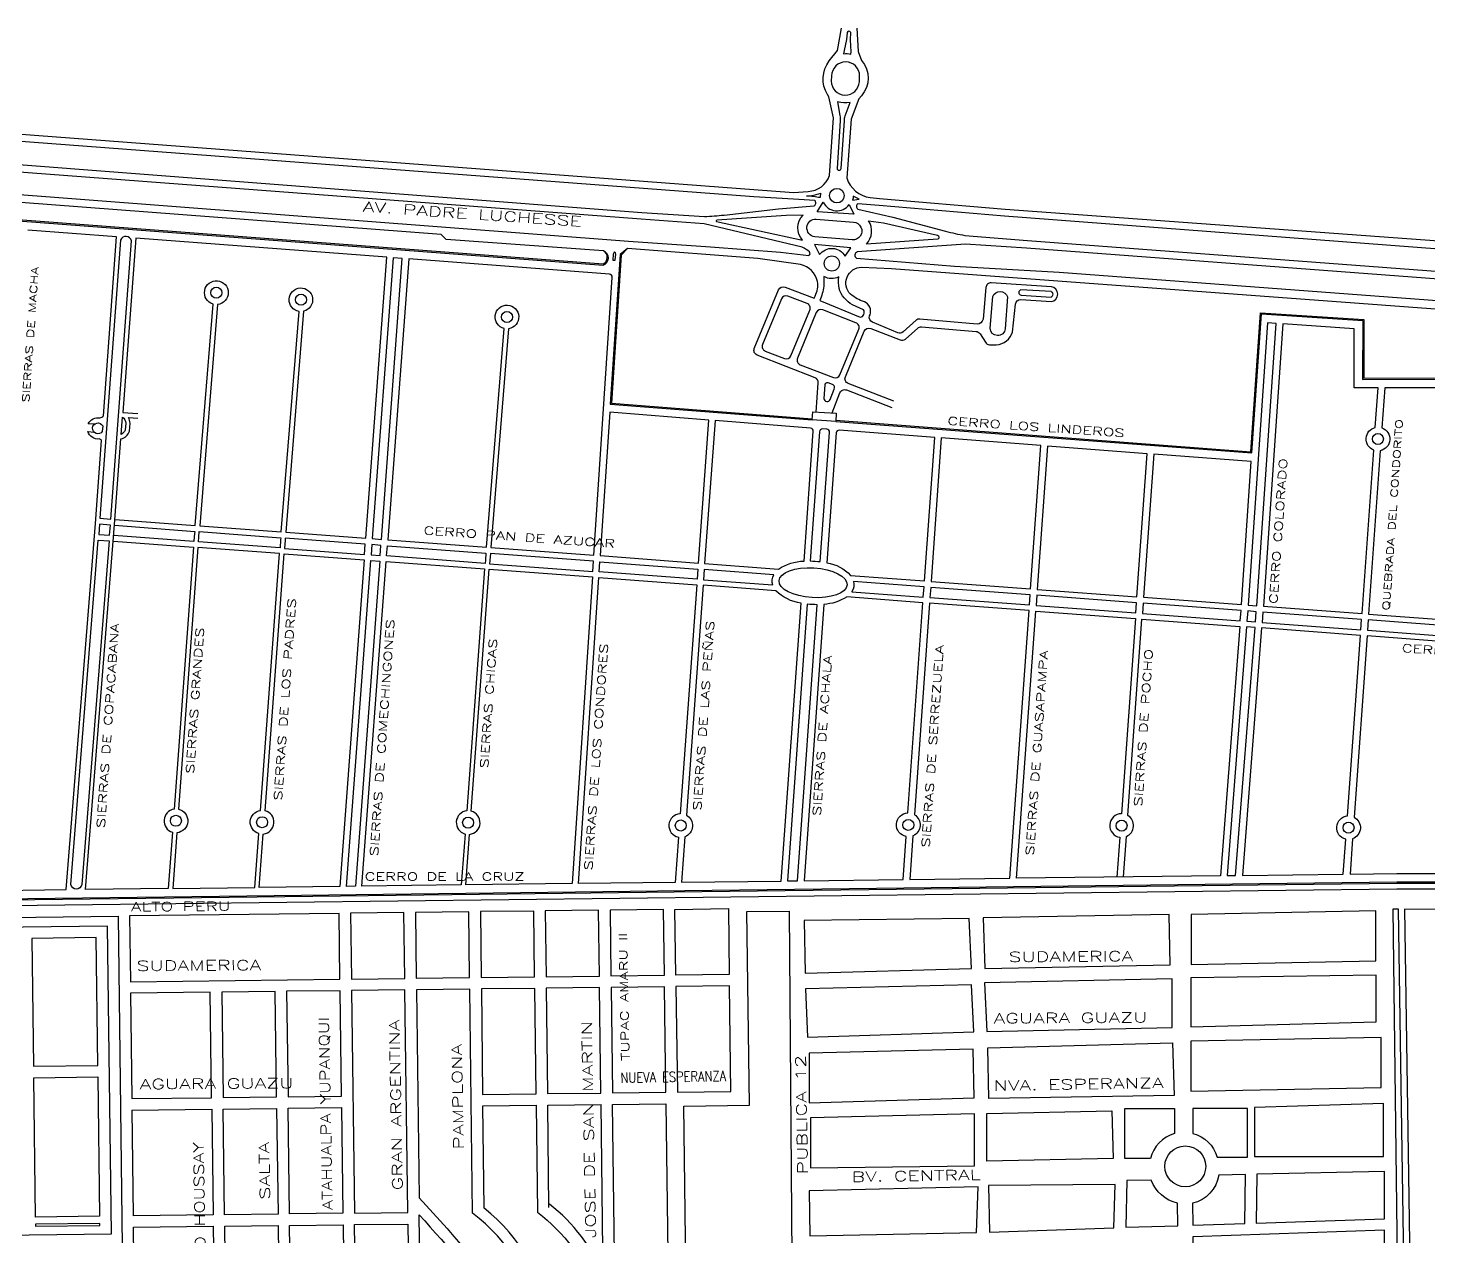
# Model space of a CAD drawing. Header units: millimetres. Extents: x 4375152 to 4409667, y 6523746 to 6549185.
# Drawn here: x 4380371 to 4381771, y 6535867 to 6537076 of the extents above; entities that cross this region are included whole.
import ezdxf

# ---------------------------------------------------------------- set-up
doc = ezdxf.new("R2010")
doc.units = ezdxf.units.MM
doc.layers.add('LINEA CALLE', color=252, linetype='Continuous')
doc.layers.add('NOMBRE CALLE', color=252, linetype='Continuous')
doc.styles.add('ROMANS', font='romans')

msp = doc.modelspace()

# ---------------------------------------------------------------- linework, layer by layer
at = {"layer": 'LINEA CALLE', "transparency": 33554687}
for points in [[(4379600.7, 6537027.1), (4381135.8, 6536911.1), (4381150.5, 6536912.4, 0.317944), (4381171.9, 6536928.3), (4381175.9, 6536986), (4381171.3, 6537006.9), (4381169.9, 6537009.2, -0.316129), (4381171.7, 6537042.7), (4381179.8, 6537053.3), (4381184, 6537075.6)], [(4381199.2, 6537075.6), (4381200.4, 6537052.3), (4381204, 6537043.3, -0.379566), (4381203.7, 6537007.9), (4381201.3, 6537004.9), (4381193.6, 6536984.7), (4381189.1, 6536925.8, 0.280323), (4381212.4, 6536906.1), (4381222, 6536905.1), (4381347.4, 6536894.5), (4382214.2, 6536831.3), (4382285.5, 6536825.9), (4382334.9, 6536825.1, 0.34775), (4382353.3, 6536845), (4382352.9, 6536856.7)], [(4381189.4, 6537071.1), (4381188.9, 6537064), (4381186.5, 6537053.1), (4381185.9, 6537049.9, -0.09954), (4381193.3, 6537049.4), (4381193.4, 6537051.9), (4381192.8, 6537063.9), (4381193.1, 6537071.3, 0.73698), (4381189.4, 6537071.1)], [(4381192.4, 6537001.1, -0.128272), (4381180, 6537001.9), (4381182.3, 6536988.1, -0.043648), (4381182.5, 6536983), (4381179.5, 6536935.4, 0.931816), (4381183.5, 6536935.2), (4381186.8, 6536983, -0.078426), (4381187.4, 6536987.8), (4381192.4, 6537001.1)], [(4382348.1, 6536215), (4381739, 6536215), (4379741.8, 6536190.9), (4379343.5, 6536190.9), (4379399.8, 6536913.4, -0.218194), (4379420.8, 6536943.3), (4379437, 6536949), (4379463.7, 6536956.3), (4379498.5, 6536964.4, -0.072184), (4379507.1, 6536965.1), (4379568.5, 6536961.2), (4379566.2, 6536935.6)], [(4379956.1, 6536913.7), (4380945.5, 6536838.7, 0.724871), (4380945.9, 6536852.9)], [(4381162.8, 6536910.5), (4381162.6, 6536906.1, 0.040233), (4381148.9, 6536907.6, 0.066861), (4381162.8, 6536910.5)], [(4381201.5, 6536904.6), (4381195.5, 6536907.6, -0.149893), (4381194.7, 6536903.6), (4381201.5, 6536904.6)], [(4381165.7, 6536901.6, 0.569896), (4381191.6, 6536899.2), (4381196.3, 6536889.5), (4381159.7, 6536891.9), (4381165.7, 6536901.6)], [(4381195.8, 6536881.6, -1.035822), (4381194.4, 6536864), (4381157.1, 6536867, -0.96055), (4381158.6, 6536884.7), (4381195.8, 6536881.6)], [(4380437.2, 6536679.6), (4380431.1, 6536680.1, -0.339113), (4380442.7, 6536686, 0.234112), (4380446.2, 6536688.2), (4380459.4, 6536866.9), (4380370.7, 6536873.6)], [(4380457.8, 6536584.5), (4380537.9, 6536578.5), (4380555.8, 6536799.7, -10.429744), (4380560.3, 6536799.3), (4380542.4, 6536578.2), (4380623.9, 6536572.1), (4380641.8, 6536792.4, -10.369172), (4380646.3, 6536792.6), (4380628.4, 6536571.8), (4380708.4, 6536565.8), (4380729.3, 6536846.5), (4380478.5, 6536865.5), (4380465.7, 6536691.5), (4380480.7, 6536690.4)], [(4381158.6, 6536691.8), (4381160.7, 6536721.1, 0.328339), (4381157.5, 6536726.1), (4381099.5, 6536748.8, -0.420209), (4381096.7, 6536755.3), (4381121, 6536813.9, -0.406099), (4381127.4, 6536816.7), (4381156.6, 6536805.5), (4381157.5, 6536807.8, 0.156714), (4381159.9, 6536822.3, 0.301792), (4381142.8, 6536839.2), (4381100.1, 6536845.3), (4380970.1, 6536855.2), (4380963.8, 6536848.7), (4380954, 6536700.8), (4381154.6, 6536685)], [(4380955.8, 6536849.7), (4380955.3, 6536843.7), (4380957.7, 6536843.6), (4380958.2, 6536849.6, 0.250592), (4380957.1, 6536851.9, 0.173464), (4380955.8, 6536849.7)], [(4381236.1, 6536702.6), (4381190.5, 6536720.4, -0.420209), (4381187.7, 6536727), (4381206.6, 6536772.6, -0.408243), (4381213.1, 6536775.4), (4381242.5, 6536763.9, 0.280394), (4381247.7, 6536764.8), (4381260, 6536775.7, -0.203357), (4381263.7, 6536776.9), (4381318.4, 6536772.4, -0.23641), (4381322.3, 6536770.1), (4381327.7, 6536761.5, 0.250294), (4381331.8, 6536759.1), (4381338.6, 6536758.9, 0.304506), (4381354.8, 6536771.8), (4381357.8, 6536799.8, -0.397684), (4381363, 6536804.2), (4381393.4, 6536802.3, 0.877661), (4381393.6, 6536817.1), (4381333.5, 6536820.9, 0.416342), (4381328.2, 6536816.2), (4381325.4, 6536784.6, -0.362283), (4381319.3, 6536779.8), (4381262.2, 6536784.7, 0.205557), (4381258.4, 6536783.5), (4381245.4, 6536771.9, -0.286937), (4381240.1, 6536771), (4381214.7, 6536781.5, -0.407266), (4381212, 6536787.9), (4381212.4, 6536789.1, 0.397719), (4381206.7, 6536802, -0.091178), (4381192.9, 6536809.5, -0.66532), (4381204, 6536836.6), (4381233.8, 6536835.3), (4382213.3, 6536762.6)], [(4381174.7, 6536690.9), (4381182.3, 6536711, -0.417525), (4381188.8, 6536713.9), (4381234.1, 6536696.2)], [(4380456.1, 6536562.8), (4380536.2, 6536556.8), (4380516.8, 6536295, 0.792432), (4380515.1, 6536271.9), (4380510.9, 6536215.7), (4380428.3, 6536214.7), (4380457.4, 6536579.3), (4380463.7, 6536664.9, 0.250971), (4380472.2, 6536672.8), (4380472.8, 6536680.7, 0.116303), (4380471.2, 6536686.3), (4380480.7, 6536685.6)], [(4380322.3, 6536213.4), (4380409, 6536214.5), (4380438.3, 6536580.5), (4380444.4, 6536663.5, 0.201789), (4380441.8, 6536664.9, -0.356509), (4380430.6, 6536672.3), (4380436.8, 6536671.8)], [(4380445.1, 6536672.3, -3.444485), (4380445.5, 6536678.1), (4380445.1, 6536672.3)], [(4381465.8, 6536227.2), (4381468.7, 6536267.7, 0.599886), (4381470.2, 6536288.6), (4381484.2, 6536484.9), (4381581.9, 6536477.6), (4381562.5, 6536228.4), (4381358.9, 6536225.9), (4381378, 6536492.9), (4381477.6, 6536485.4), (4381463.6, 6536290.4, 0.915699), (4381462, 6536266.8), (4381459.1, 6536227.1)], [(4379896.5, 6535807.5, 0.420297), (4379890.7, 6535797.8), (4379925.3, 6535740.7), (4379883.2, 6535715.8), (4379841.3, 6535784.8), (4379870.6, 6535798.9), (4379871.1, 6535798.8), (4379871.6, 6535808.8), (4379868.5, 6535809), (4379836.1, 6535793.3), (4379784.1, 6535879.1), (4379794.7, 6535885.3), (4380152.8, 6535866.8), (4380454.2, 6535870.4), (4380450.3, 6536178.1), (4379802.6, 6536170.3), (4379802.6, 6536180.1), (4380460.8, 6536188.1), (4380466, 6535775.2, 0.144679), (4380463, 6535759.7)], [(4380476.2, 6535877), (4380556, 6535878), (4380557.1, 6535790), (4380488, 6535790, 0.100614), (4380477.4, 6535786.8), (4380476.2, 6535877)]]:
    msp.add_lwpolyline(points, format="xyb", dxfattribs=at)
for points in [[(4381096.3, 6536906.9), (4379600.2, 6537019.7), (4379549.2, 6537022.9), (4379452.2, 6537053), (4379437.4, 6537054.7, 0.957682), (4379433.1, 6537027.4), (4379454.8, 6537023), (4379531.5, 6537003.3), (4379553.2, 6537000.6), (4379604.3, 6536997.4), (4380984.3, 6536891.4), (4381046.9, 6536887.3, 0.013052), (4381066.5, 6536888.7), (4381120.8, 6536895), (4381156.6, 6536897.8, 0.456594), (4381157.3, 6536903.1), (4381136, 6536904.6)], [(4381201.7, 6537021.8), (4381202, 6537027.8, 0.99705), (4381174, 6537027.8), (4381173.7, 6537022.6, 0.971465)], [(4380971, 6536862.5), (4381053.1, 6536856.8), (4381122.9, 6536851.6), (4381151.3, 6536848.2, 0.439881), (4381151.9, 6536851.9, 0.060465), (4381144.7, 6536856.5), (4381046.5, 6536879.8), (4380983.5, 6536884.5), (4379603.7, 6536988.7), (4379552.7, 6536992.7), (4379515.5, 6536991.5), (4379452, 6536984.5), (4379431.1, 6536984, 1.144958), (4379434.8, 6536956.8), (4379461.7, 6536964.3), (4379497.9, 6536972.6, -0.072184), (4379506.5, 6536973.3), (4379601.3, 6536967.4)], [(4380004.4, 6536928.6), (4379996.5, 6536925.6), (4379970.9, 6536926.9), (4379956.7, 6536924), (4379956.2, 6536914.8), (4380945.6, 6536839.8, 0.611284), (4380945.9, 6536852.9), (4380788.9, 6536864.4), (4380783.8, 6536869.3)], [(4381369.6, 6536863.2), (4382212.4, 6536800, 0.03497), (4382234.3, 6536799.8), (4382254.5, 6536801.8), (4382293.9, 6536805.4), (4382335.9, 6536808.8, 0.753548), (4382335.5, 6536815.9), (4382293.4, 6536817, -0.014216), (4382277.9, 6536814.9), (4382251.3, 6536816.8, 0.0359), (4382244.4, 6536818.9), (4382220, 6536821.3), (4381346.9, 6536887.7), (4381221.5, 6536898.3), (4381200.2, 6536900, 0.456594), (4381200.1, 6536894.6), (4381235.1, 6536886.6), (4381287.9, 6536872.5, 0.013052), (4381307.2, 6536868.3)], [(4381145.6, 6536888.5), (4381128.4, 6536888.2), (4381059.2, 6536883.6, 0.773065), (4381059, 6536882.3), (4381144.9, 6536863.7, -0.400644)], [(4381211, 6536883), (4381225.7, 6536881), (4381279.9, 6536868.6, -0.621854), (4381280.2, 6536864.6), (4381208.7, 6536859.6, 0.348136)], [(4380453.7, 6536584.8), (4380474.2, 6536862.9, 0.73644), (4380463.2, 6536863.7), (4380442.7, 6536585.7)], [(4381187.4, 6536847.7), (4381193.3, 6536855.9), (4381156.9, 6536859.3), (4381162, 6536849.2, -0.547305)], [(4381401.5, 6536831.5), (4382214.8, 6536770.6), (4382287.7, 6536766.3, -0.01023), (4382329.9, 6536759.2, 0.648856), (4382332, 6536764.6, 0.053009), (4382323.4, 6536769.1), (4382230.4, 6536790.5), (4382201.7, 6536793.1), (4381368.8, 6536855.7), (4381307.8, 6536859.7), (4381199.6, 6536851.9, 0.642447), (4381199, 6536845.5), (4381296.8, 6536837.7)], [(4380833.4, 6536556.4), (4380936.3, 6536548.8), (4380954.7, 6536826.4, 0.411389), (4380951.9, 6536829.6), (4380751.3, 6536844.8), (4380730.4, 6536564.1), (4380828.9, 6536556.8), (4380846.7, 6536775.3, -10.425032), (4380851.2, 6536775.1)], [(4381166.2, 6536827.4, -0.035664), (4381166.2, 6536817.6, -0.060799), (4381162.3, 6536803.2), (4381202.5, 6536786.5, 0.560198), (4381205.8, 6536794.1), (4381195, 6536799, -0.19357), (4381181.4, 6536815.4, -0.050251), (4381181.1, 6536826.8, -0.263471)], [(4381133.3, 6536748), (4381152.2, 6536793.7, 0.420209), (4381149.4, 6536800.3), (4381130.2, 6536807.7, 0.408243), (4381123.8, 6536805), (4381104.9, 6536759.3, 0.420209), (4381107.7, 6536752.8), (4381126.8, 6536745.3, 0.408243)], [(4381332.5, 6536775.6), (4381335, 6536807.3, -0.708437), (4381349.8, 6536806.9), (4381347.4, 6536775.1, -0.963393)], [(4381393.3, 6536812.2), (4381363.2, 6536814.1, 0.8148), (4381363.3, 6536808.7), (4381393.4, 6536806.8, 0.707496)], [(4381198.3, 6536781.1), (4381165.2, 6536794.1, 0.408243), (4381158.7, 6536791.4), (4381139.8, 6536745.7, 0.420209), (4381142.6, 6536739.1), (4381175.8, 6536726.2, 0.408243), (4381182.2, 6536728.9), (4381201.1, 6536774.6, 0.420209)], [(4381717.4, 6536676.4), (4381720.2, 6536715.9), (4381696.1, 6536715.9), (4381696.3, 6536775.1), (4381624.9, 6536779.9), (4381605.5, 6536497.7), (4381704.1, 6536490.4), (4381715.8, 6536653.8, -0.739182)], [(4381167.2, 6536719.1), (4381166.2, 6536705.2, 0.706418), (4381172.6, 6536704.2), (4381176.6, 6536714.7, 0.472222), (4381174.8, 6536719.4), (4381170.4, 6536721.1, 0.420658)], [(4381722.4, 6536653.2), (4381710.7, 6536489.9), (4381810.5, 6536482.4), (4381827.2, 6536716), (4381726.8, 6536715.9), (4381724, 6536676, -0.762054)], [(4380464, 6536669.5), (4380465.3, 6536686.8, -0.20968), (4380468.6, 6536680.7), (4380468, 6536673.7, -0.186175)], [(4381146.4, 6536542.9), (4381155.7, 6536672.6, 0.41215), (4381152.9, 6536675.8), (4381057.5, 6536683.3), (4381047.1, 6536540.5), (4381121, 6536534.9, -0.142041)], [(4381162.7, 6536542.3), (4381171.9, 6536671.4, 0.412783), (4381169.1, 6536674.6), (4381165.2, 6536674.9, 0.415645), (4381161.9, 6536672.1), (4381152.7, 6536543, -0.029637)], [(4381266.8, 6536523.1), (4381277, 6536666.4), (4381181.7, 6536673.6, 0.415534), (4381178.5, 6536670.9), (4381169.2, 6536541.2, -0.166251), (4381193, 6536528.6)], [(4380441, 6536563.9), (4380452, 6536563.1), (4380424.6, 6536219.8, -0.840785), (4380413.5, 6536219.7)], [(4380603.2, 6536293.6), (4380622.2, 6536550.4), (4380540.7, 6536556.4), (4380521.3, 6536294.8, -0.858438), (4380519.6, 6536271.4), (4380515.4, 6536215.7), (4380597.5, 6536216.7), (4380601.5, 6536270.5, -0.810267)], [(4380607.7, 6536293.4), (4380626.7, 6536550), (4380706.8, 6536544), (4380682.5, 6536217.8), (4380602, 6536216.8), (4380606, 6536270.1, 0.839951)], [(4380807.6, 6536270.1), (4380803.8, 6536219.2), (4380704.6, 6536218), (4380728.8, 6536542.4), (4380827.2, 6536535), (4380809.3, 6536293.3, 0.82317)], [(4380808.3, 6536219.3), (4380812.1, 6536269.7, 0.826885), (4380813.8, 6536293), (4380831.7, 6536534.7), (4380934.9, 6536527), (4380914.6, 6536220.6)], [(4381116.1, 6536529.2), (4381046.7, 6536534.4), (4381045.9, 6536524.2), (4381115.1, 6536519, -0.195482)], [(4381020.9, 6536267), (4381017.6, 6536221.8), (4380921.1, 6536220.6), (4380941.4, 6536526.5), (4381039.3, 6536519.2), (4381022.6, 6536290.4, 0.886956)], [(4381123.5, 6536223.1), (4381143.4, 6536500.8, -0.163068), (4381118.2, 6536513.3), (4381045.5, 6536518.7), (4381028.8, 6536289, -0.648046), (4381027.2, 6536267.4), (4381023.9, 6536221.9)], [(4381265.6, 6536506.9), (4381266.4, 6536517.1), (4381195.9, 6536522.4, -0.202719), (4381194.3, 6536512.5), (4381194.1, 6536512.3)], [(4381139.8, 6536223.3), (4381159.6, 6536499.3, -0.029654), (4381149.6, 6536499.9), (4381129.8, 6536223.2)], [(4381250.2, 6536291.1), (4381265.2, 6536501.3), (4381189.1, 6536507), (4381189, 6536506.9, -0.128581), (4381166.2, 6536499.6), (4381146.5, 6536223.4), (4381245.5, 6536224.6), (4381248.5, 6536267.6, -0.898669)], [(4381255.2, 6536268.3), (4381252.1, 6536224.6), (4381352.2, 6536225.8), (4381371.4, 6536493.4), (4381271.8, 6536500.8), (4381256.7, 6536289.4, -0.614228)], [(4381689.6, 6536288.2), (4381702.5, 6536468.6), (4381603.8, 6536476), (4381584.5, 6536228.7), (4381685.4, 6536229.9), (4381687.9, 6536264.9, -0.856484)], [(4381694.6, 6536265.3), (4381692.1, 6536229.9), (4381738.9, 6536230.5), (4381792.5, 6536230.5), (4381808.9, 6536460.6), (4381709.1, 6536468.1), (4381696.2, 6536286.9, -0.650849)]]:
    msp.add_lwpolyline(points, format="xyb", close=True, dxfattribs=at)
for points in [[(4381178.2, 6536683.6), (4381593, 6536652.1), (4381602.6, 6536791.1), (4381706, 6536784.2), (4381705.9, 6536725.6), (4382342.3, 6536726.1), (4382342.3, 6536220.8), (4381738.9, 6536220.8), (4379766.1, 6536197), (4379755.6, 6536921.1), (4379755.4, 6536930.7), (4379943.2, 6536915.8), (4379943.5, 6536925.3), (4379930.7, 6536930.3), (4379891.6, 6536932.8), (4379882.6, 6536937.8), (4379600.7, 6536959.2), (4379579.7, 6536960.5), (4379577.4, 6536935.6)], [(4381178.1, 6536682.5), (4381594, 6536650.9), (4381603.6, 6536789.9), (4381704.9, 6536783.2), (4381704.7, 6536724.5), (4382341.2, 6536725), (4382341.2, 6536221.9), (4381738.9, 6536221.9), (4379904.9, 6536199.8), (4379766, 6536283.1), (4379756.6, 6536929.5), (4379943.2, 6536914.7), (4379956.1, 6536913.7), (4379956.5, 6536920.2), (4379943.4, 6536921.8), (4379943.2, 6536914.7)], [(4380970.1, 6536855.2), (4380962.7, 6536849.2), (4380952.8, 6536699.8), (4381154.5, 6536683.9)], [(4381051.3, 6536683.8), (4380952.3, 6536691.6), (4380942.8, 6536548.3), (4381040.9, 6536540.9), (4381051.3, 6536683.8)], [(4380457.3, 6536578.6), (4380457.4, 6536578.6), (4380537.4, 6536572.6), (4380537, 6536567.3), (4380536.6, 6536562.4), (4380456.6, 6536568.4)], [(4381484.6, 6536490.6), (4381582.4, 6536483.3), (4381583.2, 6536493.5), (4381485.3, 6536500.8), (4381484.6, 6536490.6)], [(4381598.4, 6536492.3), (4381589.9, 6536493), (4381589.1, 6536482.8), (4381597.6, 6536482.1), (4381598.4, 6536492.3)], [(4381028.4, 6535700.4), (4381027.5, 6535769.5), (4381016, 6535769.3), (4381016.9, 6535700.2), (4380958.7, 6535699.5), (4380957.3, 6535811.7), (4381018.3, 6535812.4), (4381028.7, 6535812.6), (4381026.3, 6535998.1), (4381091.8, 6535999), (4381089.3, 6536192.6), (4381131.9, 6536192.9)], [(4381028.4, 6535700.4), (4381040.6, 6535700.5), (4381039.3, 6535800), (4381134.8, 6535803.6), (4381131.9, 6536192.9), (4381131.9, 6536192.9), (4381131.9, 6536192.9), (4381131.9, 6536192.9), (4381131.9, 6536192.9)], [(4381134.6, 6535610.1), (4381742.7, 6535624), (4381749.3, 6535624), (4381740.5, 6536195.1), (4381734.9, 6536195.1), (4381742, 6535628.9), (4381137.2, 6535614.4)], [(4381749.2, 6535184.5), (4381743.4, 6535511), (4381742.1, 6535614.5), (4381755.7, 6535617.6), (4381746.8, 6536195.2)], [(4381746.8, 6536195.1), (4382350.6, 6536195.7), (4382378.3, 6535985.1), (4382382.5, 6535871.1), (4382390.1, 6535657.6), (4382391.5, 6535592.3)], [(4380877.2, 6536115.8), (4380823.9, 6536115.2), (4380825.2, 6536009.8), (4380878.6, 6536010.5), (4380877.2, 6536115.8)], [(4380942.1, 6536116.6), (4380888.7, 6536116), (4380890.1, 6536010.6), (4380943.4, 6536011.2), (4380942.1, 6536116.6)], [(4381006.9, 6536117.4), (4380953.6, 6536116.8), (4380954.9, 6536011.4), (4381008.3, 6536012), (4381006.9, 6536117.4)], [(4381071.8, 6536118.2), (4381018.4, 6536117.6), (4381019.8, 6536012.2), (4381073.1, 6536012.8), (4381071.8, 6536118.2)], [(4380442.4, 6535888.1), (4380378.3, 6535887.3), (4380376.5, 6536026.5), (4380440.7, 6536027.3), (4380442.4, 6535888.1)], [(4380890.2, 6535999.1), (4380943.6, 6535999.8)], [(4380474.7, 6535994.1), (4380554.5, 6535995.1), (4380555.8, 6535889.5), (4380476.1, 6535888.5), (4380474.8, 6535994.1)], [(4380442.6, 6535878.9), (4380442.6, 6535880.9), (4380378.4, 6535880.1), (4380378.4, 6535878.1), (4380442.6, 6535878.9)], [(4380751.7, 6535789.8), (4380698.3, 6535789.9), (4380697.2, 6535879.7), (4380750.5, 6535880.3), (4380751.7, 6535789.8)]]:
    msp.add_lwpolyline(points, dxfattribs=at)
for points in [[(4380744.9, 6536845.3), (4380735.8, 6536846), (4380714.9, 6536565.3), (4380724, 6536564.6)], [(4381590.3, 6536498.9), (4381598.9, 6536498.2), (4381618.3, 6536780.4), (4381609.8, 6536780.9)], [(4381154.5, 6536683.9), (4381155.1, 6536692.1), (4381178.7, 6536690.6), (4381178.1, 6536682.5)], [(4381273.4, 6536522.6), (4381372.9, 6536515.1), (4381383.2, 6536658.3), (4381283.6, 6536665.9)], [(4381379.5, 6536514.6), (4381479.2, 6536507.2), (4381489.4, 6536650.2), (4381389.8, 6536657.8)], [(4381485.8, 6536506.7), (4381583.6, 6536499.4), (4381593.4, 6536642.3), (4381496, 6536649.7)], [(4380453.3, 6536578.9), (4380442.3, 6536579.6), (4380441.5, 6536569.4), (4380452.4, 6536568.7)], [(4380623.4, 6536566.2), (4380623.3, 6536564), (4380622.7, 6536556), (4380541.1, 6536562.1), (4380541.5, 6536566.9), (4380541.9, 6536572.3)], [(4380707.9, 6536559.8), (4380627.9, 6536565.8), (4380627.8, 6536563.7), (4380627.2, 6536555.6), (4380707.2, 6536549.6)], [(4380723.5, 6536558.6), (4380714.5, 6536559.3), (4380713.7, 6536549.1), (4380722.8, 6536548.4)], [(4380828.5, 6536550.8), (4380827.9, 6536543.7), (4380827.6, 6536540.6), (4380729.2, 6536548), (4380730, 6536558.2)], [(4380698.2, 6536217.9), (4380689, 6536217.8), (4380713.3, 6536543.5), (4380722.4, 6536542.9)], [(4380935.2, 6536532.5), (4380935.9, 6536542.7), (4380832.9, 6536550.4), (4380832.4, 6536543.4), (4380832.1, 6536540.2)], [(4381040.4, 6536534.9), (4381039.7, 6536524.7), (4380941.7, 6536532), (4380942.4, 6536542.2)], [(4381272.2, 6536506.4), (4381371.8, 6536499), (4381372.5, 6536509.2), (4381273, 6536516.6)], [(4381378.4, 6536498.5), (4381478, 6536491.1), (4381478.7, 6536501.3), (4381379.1, 6536508.7)], [(4381604.3, 6536481.6), (4381702.9, 6536474.3), (4381703.6, 6536484.5), (4381605.1, 6536491.8)], [(4381597.2, 6536476.5), (4381588.7, 6536477.1), (4381569.2, 6536228.5), (4381577.8, 6536228.6)], [(4381709.5, 6536473.8), (4381809.4, 6536466.3), (4381810.1, 6536476.5), (4381710.2, 6536484)], [(4380438.9, 6536166.5), (4380374.7, 6536165.7), (4380376.3, 6536038), (4380440.5, 6536038.8)], [(4380473.3, 6536111), (4380474.6, 6536005.6), (4380554.3, 6536006.5), (4380553, 6536111.9)], [(4380617.8, 6536112.7), (4380564.5, 6536112.1), (4380565.8, 6536006.7), (4380619.2, 6536007.3)], [(4380682.7, 6536113.5), (4380629.3, 6536112.9), (4380630.7, 6536007.5), (4380684, 6536008.1)], [(4380747.5, 6536114.3), (4380694.2, 6536113.6), (4380697, 6535891.2), (4380750.4, 6535891.8)], [(4380566, 6535995.2), (4380619.3, 6535995.8), (4380620.7, 6535890.2), (4380567.3, 6535889.6)], [(4380630.8, 6535996), (4380684.2, 6535996.6), (4380685.5, 6535891), (4380632.2, 6535890.4)], [(4380955.1, 6535999.9), (4381008.4, 6536000.5), (4381010.6, 6535825.6), (4380957.3, 6535824.9)], [(4380622, 6535789.9), (4380568.6, 6535790), (4380567.5, 6535878.1), (4380620.8, 6535878.7)], [(4380686.8, 6535789.9), (4380633.5, 6535789.9), (4380632.3, 6535878.9), (4380685.7, 6535879.5)]]:
    msp.add_lwpolyline(points, close=True, dxfattribs=at)
at = {"layer": 'LINEA CALLE', "linetype": 'ByBlock', "transparency": 33554687}
for points in [[(4380811.4, 6536192.3), (4380758.1, 6536191.7), (4380758.9, 6536125.9), (4380812.2, 6536126.6)], [(4380876.2, 6536193.1), (4380822.9, 6536192.5), (4380823.7, 6536126.7), (4380877.1, 6536127.3)], [(4380472.3, 6536188.2), (4380473.1, 6536122.5), (4380682.5, 6536125), (4380681.7, 6536190.8)], [(4380746.6, 6536191.6), (4380693.2, 6536190.9), (4380694, 6536125.1), (4380747.4, 6536125.8)], [(4381151.7, 6535913.5), (4381152.3, 6535868.6), (4381318.9, 6535871.7), (4381320.5, 6535917.4)], [(4381330.8, 6535918.7), (4381331.7, 6535872.1), (4381456.2, 6535876.4), (4381457.5, 6535919.7)], [(4381535, 6535867.6), (4381535.7, 6535818.8), (4381726.8, 6535826.1), (4381726.6, 6535834.4), (4381726.6, 6535874)]]:
    msp.add_lwpolyline(points, close=True, dxfattribs=at)
for points in [[(4380941.1, 6536193.9), (4380887.7, 6536193.3), (4380888.6, 6536127.5), (4380941.9, 6536128.1), (4380941.1, 6536193.9)], [(4381005.9, 6536194.7), (4380952.6, 6536194), (4380953.4, 6536128.3), (4381006.8, 6536128.9), (4381005.9, 6536194.7)], [(4381070.8, 6536195.5), (4381071.7, 6536129.7), (4381018.3, 6536129.1), (4381017.4, 6536194.8), (4381070.8, 6536195.5)], [(4381533.5, 6536189.5), (4381533.5, 6536139.6), (4381717.8, 6536143.5), (4381717.8, 6536193.4), (4381533.5, 6536189.5)], [(4381313.8, 6536135.6), (4381311.4, 6536185.8), (4381146.7, 6536183.7), (4381147.6, 6536131), (4381313.8, 6536135.6), (4381313.8, 6536135.6)], [(4381325.3, 6536186.3), (4381327.2, 6536135.6), (4381512.4, 6536139.5), (4381511.3, 6536189.5), (4381325.3, 6536186.3)], [(4381514.3, 6536076.8), (4381514.3, 6536125.4), (4381326.9, 6536121.4), (4381329.1, 6536072.7), (4381514.3, 6536076.8)], [(4381533.1, 6536126.2), (4381533.1, 6536077.4), (4381718.1, 6536082.4), (4381718.1, 6536129), (4381533.1, 6536126.2)], [(4381316.1, 6536072.4), (4381313.8, 6536119.4), (4381147.9, 6536115.5), (4381149.9, 6536066.9), (4381316.1, 6536072.4)], [(4381533.1, 6536063), (4381533.1, 6536013.2), (4381723.2, 6536016.9), (4381723.2, 6536066.7), (4381533.1, 6536063)], [(4381151.6, 6536051.2), (4381151.6, 6536001.3), (4381316.5, 6536006.3), (4381315.4, 6536055.2), (4381151.6, 6536051.2)], [(4381331, 6536005.8), (4381330.1, 6536056.5), (4381514.6, 6536061.3), (4381516.2, 6536008.8), (4381331, 6536005.8)], [(4380891.5, 6535896.8), (4380890.2, 6535999.1)], [(4380945.8, 6535824.7), (4380943.6, 6535999.8)], [(4381596.6, 6535996.9), (4381596.6, 6535947.7), (4381725.7, 6535947.7), (4381725.7, 6536000.7), (4381596.6, 6535996.9)], [(4381316.7, 6535938.6), (4381316.7, 6535990.3), (4381152.8, 6535986.5), (4381152.8, 6535936.4), (4381316.7, 6535938.6)], [(4381455.4, 6535945.7), (4381329.2, 6535943), (4381329.2, 6535990.6), (4381454.1, 6535993.5), (4381455.4, 6535945.7)], [(4381726.6, 6535932.8), (4381599.1, 6535930), (4381598.4, 6535881.2), (4381726.6, 6535885.5), (4381726.6, 6535932.8)]]:
    msp.add_lwpolyline(points, dxfattribs=at)
for points in [[(4380761.7, 6535906.6, -0.024544), (4380868.7, 6535779), (4380881.5, 6535779.1), (4380881.5, 6535779.1, 0.198843), (4380815.2, 6535891.2), (4380812.4, 6536115.1), (4380759, 6536114.4), (4380761.7, 6535906.6)], [(4380938.1, 6535813.1), (4380945.9, 6535813.2), (4380946.4, 6535780), (4380891.9, 6535779.3, 0.204799), (4380826.7, 6535896), (4380825.4, 6535998.3), (4380878.7, 6535999), (4380880.1, 6535892, -0.147024), (4380938.1, 6535813.1)], [(4380846, 6535789.7), (4380763.2, 6535789.8), (4380761.9, 6535889.4, -0.019204), (4380846, 6535789.7)]]:
    msp.add_lwpolyline(points, format="xyb", dxfattribs=at)
for points in [[(4381492.8, 6535945.7), (4381467.1, 6535945.7), (4381467.1, 6535995.6), (4381516.6, 6535995.6), (4381516.6, 6535970.7, 0.268329)], [(4381559.3, 6535947.2), (4381589.5, 6535947.2), (4381589.5, 6535995.6), (4381535.1, 6535995.6), (4381535.1, 6535970.9, -0.262388)], [(4381534.6, 6535901), (4381534.9, 6535879.1), (4381586.9, 6535880.8), (4381587.6, 6535929.8), (4381561, 6535929.2, -0.307115)], [(4381493.3, 6535924.1), (4381469, 6535923.7), (4381468.2, 6535877.3), (4381519.9, 6535878.6), (4381519.6, 6535901, -0.240884)]]:
    msp.add_lwpolyline(points, format="xyb", close=True, dxfattribs=at)
at = {"layer": 'LINEA CALLE', "transparency": 33554687}
for centre, radius in [((4381179.3, 6536908.1), 7.29), ((4381174.2, 6536840.3), 7.58), ((4380559.1, 6536811.1), 5.5), ((4380643.7, 6536804.1), 5.5), ((4380849.5, 6536786.8), 5.5), ((4381720, 6536664.9), 5.5), ((4380518.6, 6536283.3), 5.5), ((4380604.8, 6536281.9), 5.5), ((4380810.7, 6536281.5), 5.5), ((4381023.2, 6536278.6), 5.5), ((4381250.6, 6536279.2), 5.5), ((4381463.8, 6536278.5), 5.5), ((4381690.6, 6536276.4), 5.5)]:
    msp.add_circle(centre, radius, dxfattribs=at)
at = {"layer": 'LINEA CALLE', "linetype": 'ByBlock', "transparency": 33554687}
msp.add_circle((4381527.5, 6535937.9), 20.4, dxfattribs=at)
at = {"layer": 'LINEA CALLE', "transparency": 33554687}
msp.add_arc((4380788.1, 6535765.5), 170.1, 21.5959, 52.3591, dxfattribs=at)
msp.add_ellipse((4381155.4, 6536521.2), major_axis=(-34, 2.1), ratio=0.437207, dxfattribs=at)

# ---------------------------------------------------------------- texts
at = {"layer": 'NOMBRE CALLE', "transparency": 33554687, "style": 'ROMANS'}
for s, height, rotation, width, p in [('AV. PADRE LUCHESSE', 10.1, 356.0324, 1.5, (4380705.1, 6536892.3)), ('SIERRAS DE MACHA', 7, 86, 1.5, (4380371.9, 6536701.3)), ('CERRO LOS LINDEROS', 8, 356, 1.5, (4381289.5, 6536679.2)), ('QUEBRADA DEL CONDORITO', 7, 86, 1.5, (4381731.5, 6536493.3)), ('CERRO COLORADO', 8, 86, 1.5, (4381619.3, 6536499.7)), ('CERRO PAN DE AZUCAR', 8, 356, 1.5, (4380765.9, 6536569.7)), ('SIERRAS DE LOS PADRES', 8, 86, 1.5, (4380624.5, 6536303.3)), ('SIERRAS DE COPACABANA', 8, 86, 1.5, (4380447.4, 6536275.8)), ('SIERRAS GRANDES', 8, 86, 1.5, (4380536.5, 6536330.1)), ('SIERRAS DE COMECHINGONES', 8, 86, 1.5, (4380720.5, 6536247.6)), ('SIERRAS DE LAS PEÑAS', 8, 86, 1.5, (4381043.5, 6536293.2)), ('SIERRAS CHICAS', 8, 86, 1.5, (4380830.6, 6536335.5)), ('SIERRAS DE LOS CONDORES', 8, 86, 1.5, (4380934.7, 6536233.5)), ('SIERRAS DE SERREZUELA', 8, 86, 1.5, (4381271.8, 6536256.3)), ('CERRO PAN DE AZUCAR', 8, 356, 1.5, (4381743.6, 6536452.1)), ('SIERRAS DE ACHALA', 8, 86, 1.5, (4381163, 6536287.9)), ('SIERRAS DE GUASAPAMPA', 8, 86, 1.5, (4381375.9, 6536248.3)), ('SIERRAS DE POCHO', 8, 86, 1.5, (4381484.1, 6536297.3)), ('ALTO PERU', 9, 0.3809, 1.5, (4380473.8, 6536192.9)), ('TUPAC AMARU II', 8, 91.1256, 1.5, (4380971.9, 6536043.5)), ('SUDAMERICA', 10.1, 0.3809, 1.5, (4381350.8, 6536142.2)), ('SUDAMERICA', 10.1, 0.3809, 1.5, (4380479.3, 6536133.3)), ('ATAHUALPA YUPANQUI', 10.1, 91.1256, 1.316621, (4380675.2, 6535894.2)), ('GRAN ARGENTINA', 10.1, 91.1256, 1.5, (4380745.2, 6535914)), ('JOSE DE SAN MARTIN', 10.1, 91.1256, 1.5, (4380938.4, 6535866.4)), ('AGUARA GUAZU', 10.1, 0.3809, 1.5, (4381335.9, 6536080.8)), ('PAMPLONA', 10.1, 91.1256, 1.5, (4380806.3, 6535954.7)), ('PUBLICA 12', 10.1, 91.1256, 1.5, (4381150.2, 6535930)), ('AGUARA GUAZU', 10.1, 0.3809, 1.5, (4380482.4, 6536015.1)), ('NUEVA ESPERANZA', 10.1, 1, 0.832543, (4380963.1, 6536021.4)), ('NVA. ESPERANZA', 10.1, 1, 1.5, (4381335.9, 6536013.5)), ('BERNARDO HOUSSAY', 10.1, 91.1256, 1.37645, (4380549.8, 6535770)), ('SALTA', 10.1, 91.1256, 1.5, (4380612.7, 6535904.7)), ('BV. CENTRAL', 10.1, 1, 1.5, (4381194, 6535922.3))]:
    msp.add_text(s, height=height, rotation=rotation, dxfattribs=dict(at, width=width)).set_placement(p)
at = {"layer": 'NOMBRE CALLE', "transparency": 33554687, "style": 'ROMANS', "width": 1.5}
msp.add_text('CERRO DE LA CRUZ', height=8, dxfattribs=at).set_placement((4380707.3, 6536223.6))

doc.saveas('drawing.dxf')
